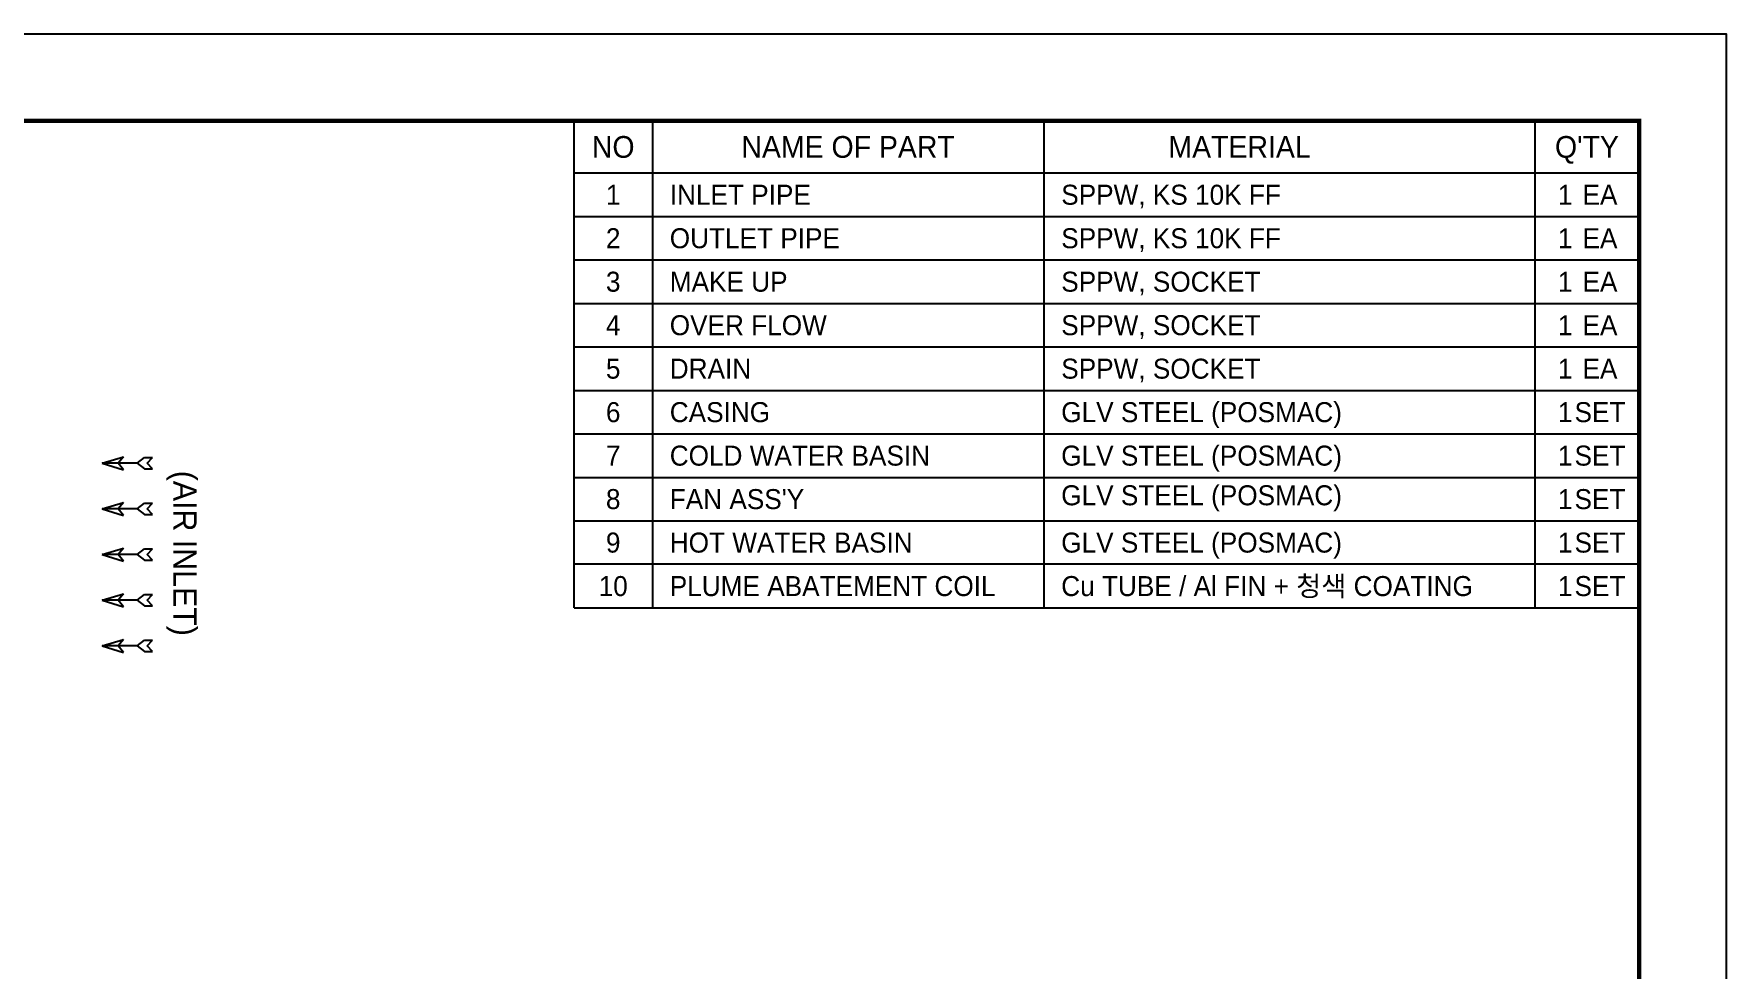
# Model space of a CAD drawing. Header units: millimetres. Extents: x -17070 to 45881, y -291348 to 34009.
# Drawn here: x 32264 to 45881, y 26480 to 34009 of the extents above; entities that cross this region are included whole.
import ezdxf
from ezdxf.enums import TextEntityAlignment as Align

# ---------------------------------------------------------------- set-up
doc = ezdxf.new("R2010")
doc.units = ezdxf.units.MM
for name, color, linetype in [('냉각탑_box', 1, 'Continuous'), ('냉각탑_dim', 1, 'Continuous'), ('냉각탑_form', 1, 'Continuous'), ('냉각탑_text', 3, 'Continuous')]:
    doc.layers.add(name, color=color, linetype=linetype)
doc.styles.add('돋움', font='Dotum.ttf')

# ---------------------------------------------------------------- blocks, each defined once
blk = doc.blocks.new('화살표 IN OUT')
at = {"layer": '냉각탑_dim'}
for p, q in [((-323, 43), (-384, 43)), ((-343, 0), (-384, 43)), ((-384, -43), (-343, 0)), ((-266, 0), (-323, 43)), ((-266, 0), (-323, -43)), ((-266, 0), (0, 0)), ((-163, 50), (-122, 0)), ((0, 0), (-163, 50)), ((-163, -50), (-122, 0)), ((0, 0), (-163, -50)), ((-323, -43), (-384, -43))]:
    blk.add_line(p, q, dxfattribs=at)

msp = doc.modelspace()

# ---------------------------------------------------------------- linework, layer by layer
at = {"layer": 'Defpoints'}
msp.add_lwpolyline([(16474, 34008.7), (45881.2, 34008.7), (45881.2, 13213.6), (16474, 13213.6)], close=True, dxfattribs=at)
at = {"layer": '냉각탑_box'}
for p, q in [((36611.1, 29388.5), (36611.1, 33308.5)), ((36611.1, 33308.5), (45181.1, 33308.5)), ((37241.1, 33308.5), (37241.1, 29388.5)), ((40391.1, 33308.5), (40391.1, 29388.5)), ((44341.1, 33308.5), (44341.1, 29388.5)), ((45181.1, 33308.5), (45181.1, 29738.5)), ((36611.1, 32888.5), (45181.1, 32888.5)), ((36611.1, 32538.5), (45181.1, 32538.5)), ((36611.1, 32188.5), (45181.1, 32188.5)), ((36611.1, 31838.5), (45181.1, 31838.5)), ((36611.1, 31488.5), (45181.1, 31488.5)), ((36611.1, 31138.5), (45181.1, 31138.5)), ((36611.1, 30788.5), (45181.1, 30788.5)), ((36611.1, 30438.5), (45181.1, 30438.5)), ((36611.1, 30088.5), (45181.1, 30088.5)), ((45181.1, 29738.5), (36611.1, 29738.5)), ((36611.1, 29388.5), (45181.1, 29388.5))]:
    msp.add_line(p, q, dxfattribs=at)
at = {"layer": '냉각탑_form', "const_width": 35}
msp.add_lwpolyline([(17174.2, 33308.5), (17174.2, 13913.8), (45181.1, 13913.8), (45181.1, 33308.5)], close=True, dxfattribs=at)

# ---------------------------------------------------------------- block references
at = {"layer": '냉각탑_dim', "xscale": -1.04999997375291, "yscale": 1.04999997374806, "zscale": 1.04999997375}
for p in [(32815.2, 30552), (32815.2, 30184.5), (32815.2, 29817), (32815.2, 29449.5), (32815.2, 29082)]:
    msp.add_blockref('화살표 IN OUT', p, dxfattribs=at)

# ---------------------------------------------------------------- texts
at = {"layer": '냉각탑_text', "style": '돋움'}
for s, height, p in [('NO', 175, (36926.1, 33098.5)), ('NAME OF PART', 175, (38816.1, 33098.5)), ('MATERIAL', 175, (41966.1, 33098.5)), ("Q'TY", 175, (44761.1, 33098.5)), ('1', 161, (36926.1, 32713.5)), ('1', 161, (44586.1, 32713.5)), ('EA', 161, (44866.1, 32713.5)), ('2', 161, (36926.1, 32363.5)), ('1', 161, (44586.1, 32363.5)), ('EA', 161, (44866.1, 32363.5)), ('3', 161, (36926.1, 32013.5)), ('1', 161, (44586.1, 32013.5)), ('EA', 161, (44866.1, 32013.5)), ('4', 161, (36926.1, 31663.5)), ('1', 161, (44586.1, 31663.5)), ('EA', 161, (44866.1, 31663.5)), ('5', 161, (36926.1, 31313.5)), ('1', 161, (44586.1, 31313.5)), ('EA', 161, (44866.1, 31313.5)), ('6', 161, (36926.1, 30963.5)), ('SET', 161, (44866.1, 30963.5)), ('1', 161, (44586.1, 30963.5)), ('7', 161, (36926.1, 30613.5)), ('1', 161, (44586.1, 30613.5)), ('SET', 161, (44866.1, 30613.5)), ('8', 161, (36926.1, 30263.5)), ('1', 161, (44586.1, 30263.5)), ('SET', 161, (44866.1, 30263.5)), ('9', 161, (36926.1, 29913.5)), ('1', 161, (44586.1, 29913.5)), ('SET', 161, (44866.1, 29913.5)), ('10', 161, (36926.1, 29563.5)), ('1', 161, (44586.1, 29563.5)), ('SET', 161, (44866.1, 29563.5))]:
    msp.add_text(s, height=height, dxfattribs=at).set_placement(p, align=Align.MIDDLE_CENTER)
for s, p in [('INLET PIPE', (37381.1, 32713.5)), ('SPPW, KS 10K FF', (40531.1, 32713.5)), ('OUTLET PIPE', (37381.1, 32363.5)), ('SPPW, KS 10K FF', (40531.1, 32363.5)), ('MAKE UP', (37381.1, 32013.5)), ('SPPW, SOCKET', (40531.1, 32013.5)), ('OVER FLOW', (37381.1, 31663.5)), ('SPPW, SOCKET', (40531.1, 31663.5)), ('DRAIN', (37381.1, 31313.5)), ('SPPW, SOCKET', (40531.1, 31313.5)), ('CASING', (37381.1, 30963.5)), ('GLV STEEL (POSMAC)', (40531.1, 30963.5)), ('COLD WATER BASIN', (37381.1, 30613.5)), ('GLV STEEL (POSMAC)', (40531.1, 30613.5)), ('GLV STEEL (POSMAC)', (40531.1, 30294.3)), ("FAN ASS'Y", (37381.1, 30263.5)), ('HOT WATER BASIN', (37381.1, 29913.5)), ('GLV STEEL (POSMAC)', (40531.1, 29913.5)), ('PLUME ABATEMENT COIL', (37381.1, 29563.5)), ('Cu TUBE / Al FIN + 청색 COATING', (40531.1, 29563.5))]:
    msp.add_text(s, height=161, dxfattribs=at).set_placement(p, align=Align.MIDDLE_LEFT)
msp.add_text('(AIR INLET)', height=186.667, rotation=270, dxfattribs=at).set_placement((33481, 29827.1), align=Align.MIDDLE_CENTER)

doc.saveas('drawing.dxf')
